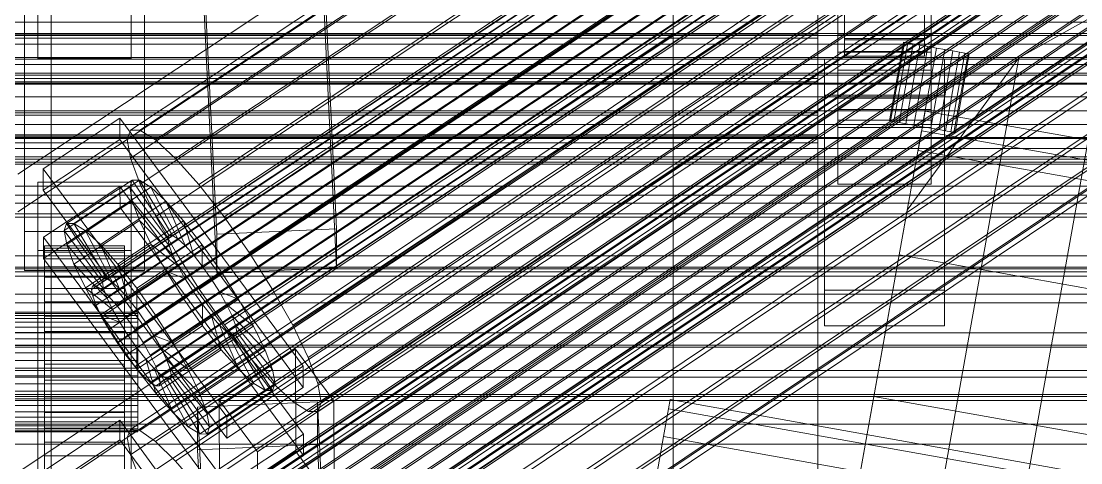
# Model space of a CAD drawing. Header units: millimetres. Extents: x -2500 to 58855, y -53268 to 6837.
# Drawn here: x 130.5 to 289.4, y -33222.9 to -33156.5 of the extents above; entities that cross this region are included whole.
import ezdxf

# ---------------------------------------------------------------- set-up
doc = ezdxf.new("R2010")
doc.units = ezdxf.units.MM
for name, color, linetype, lineweight in [('frontal_C01', 7, 'Continuous', 0), ('frontal_C02', 7, 'Continuous', 0), ('frontal_C03', 7, 'Continuous', 0), ('frontal_dos-mix', 7, 'Continuous', 0), ('frontal_mezcladora', 7, 'Continuous', 0), ('frontal_secador', 7, 'Continuous', 0)]:
    doc.layers.add(name, color=color, linetype=linetype, lineweight=lineweight)

msp = doc.modelspace()

# ---------------------------------------------------------------- linework, layer by layer
at = {"layer": 'frontal_C01'}
for p, q in [((250, -35735.764), (250, -32680.37)), ((250, -32685.104), (250, -35740.498)), ((146.872, -33172.901), (331.181, -33050.569)), ((148.32, -33172.908), (332.629, -33050.577)), ((146.383, -33174.334), (330.692, -33052.003)), ((150.629, -33174.355), (334.938, -33052.024)), ((141.045, -33196.844), (354.844, -33054.94)), ((141.218, -33196.336), (355.017, -33054.432)), ((141.731, -33196.339), (355.53, -33054.434)), ((142.549, -33196.851), (356.348, -33054.947)), ((146.887, -33177.11), (331.197, -33054.779)), ((153.641, -33177.144), (337.95, -33054.813)), ((141.224, -33197.828), (355.022, -33055.923)), ((141.742, -33199.22), (355.541, -33057.316)), ((143.617, -33197.84), (357.415, -33055.935)), ((144.861, -33199.236), (358.659, -33057.331)), ((148.35, -33181.04), (332.659, -33058.709)), ((157.152, -33181.084), (341.461, -33058.753)), ((142.565, -33200.927), (356.363, -33059.022)), ((359.995, -33059.04), (146.196, -33200.945)), ((143.635, -33202.831), (357.434, -33060.926)), ((147.533, -33202.85), (361.332, -33060.946)), ((144.881, -33204.802), (358.68, -33062.898)), ((148.779, -33204.822), (362.578, -33062.917)), ((150.672, -33185.856), (334.981, -33063.525)), ((345.231, -33063.576), (160.922, -33185.907)), ((146.218, -33206.708), (360.017, -33064.803)), ((149.85, -33206.726), (363.648, -33064.821)), ((147.554, -33208.417), (361.352, -33066.512)), ((150.672, -33208.432), (364.471, -33066.528)), ((148.798, -33209.813), (362.596, -33067.908)), ((151.191, -33209.825), (364.989, -33067.92)), ((149.865, -33210.801), (363.664, -33068.897)), ((150.683, -33211.314), (364.482, -33069.409)), ((151.196, -33211.316), (364.995, -33069.412)), ((151.369, -33210.809), (365.168, -33068.904)), ((153.694, -33191.23), (338.003, -33068.898)), ((164.693, -33191.285), (349.002, -33068.953)), ((157.211, -33196.795), (341.52, -33074.463)), ((168.21, -33196.85), (352.519, -33074.518)), ((160.982, -33202.172), (345.291, -33079.841)), ((171.232, -33202.223), (355.541, -33079.892)), ((164.752, -33206.995), (349.061, -33084.664)), ((173.554, -33207.039), (357.863, -33084.708)), ((168.263, -33210.935), (352.572, -33088.604)), ((175.016, -33210.969), (359.326, -33088.638)), ((171.275, -33213.724), (355.584, -33091.393)), ((175.521, -33213.745), (359.83, -33091.414)), ((173.584, -33215.172), (357.893, -33092.84)), ((175.032, -33215.179), (359.341, -33092.847)), ((228.298, -33114.26), (130, -33179.504)), ((228.298, -33426.447), (228.298, -33114.26)), ((130, -33185.191), (228.298, -33119.948)), ((228.298, -33119.948), (228.298, -33432.135)), ((133.809, -33178.715), (145.277, -33171.103)), ((145.277, -33171.103), (145.289, -33174.305)), ((145.277, -33171.103), (172.809, -33208.342)), ((146.383, -33174.334), (146.872, -33172.901)), ((146.872, -33172.901), (148.32, -33172.908)), ((148.32, -33172.908), (150.629, -33174.355)), ((145.289, -33174.305), (133.821, -33181.917)), ((172.821, -33211.544), (145.289, -33174.305)), ((146.887, -33177.11), (146.383, -33174.334)), ((150.629, -33174.355), (153.641, -33177.144)), ((148.35, -33181.04), (146.887, -33177.11)), ((153.641, -33177.144), (157.152, -33181.084)), ((133.821, -33181.917), (133.809, -33178.715)), ((161.341, -33215.954), (133.809, -33178.715)), ((133, -33183.943), (133, -33180.741)), ((133, -33180.741), (147, -33180.741)), ((133, -33226.214), (133, -33180.741)), ((137.313, -33186.926), (147.143, -33180.402)), ((138.396, -33186.932), (148.226, -33180.407)), ((147.143, -33180.402), (146.777, -33181.474)), ((147, -33180.741), (147, -33183.943)), ((147, -33180.741), (147, -33226.214)), ((148.226, -33180.407), (147.143, -33180.402)), ((147.143, -33180.402), (152.686, -33188.724)), ((149.953, -33181.49), (148.226, -33180.407)), ((148.226, -33180.407), (153.199, -33188.727)), ((150.672, -33185.856), (148.35, -33181.04)), ((157.152, -33181.084), (160.922, -33185.907)), ((133.821, -33181.917), (161.353, -33219.156)), ((133.847, -33188.961), (145.315, -33181.349)), ((136.948, -33187.998), (146.777, -33181.474)), ((140.123, -33188.014), (149.953, -33181.49)), ((145.315, -33181.349), (145.327, -33184.551)), ((145.315, -33181.349), (172.847, -33218.588)), ((146.777, -33181.474), (152.513, -33189.232)), ((146.777, -33181.474), (147.155, -33183.551)), ((152.207, -33183.576), (149.953, -33181.49)), ((149.953, -33181.49), (154.017, -33189.24)), ((147, -33183.943), (133, -33183.943)), ((133, -33183.943), (133, -33229.416)), ((137.325, -33190.075), (147.155, -33183.551)), ((142.377, -33190.1), (152.207, -33183.576)), ((147, -33229.416), (147, -33183.943)), ((147.155, -33183.551), (152.692, -33190.216)), ((147.155, -33183.551), (148.249, -33186.491)), ((154.833, -33186.523), (152.207, -33183.576)), ((152.207, -33183.576), (155.085, -33190.228)), ((145.327, -33184.551), (133.859, -33192.163)), ((172.859, -33221.79), (145.327, -33184.551)), ((153.694, -33191.23), (150.672, -33185.856)), ((160.922, -33185.907), (164.693, -33191.285)), ((136.948, -33187.998), (137.313, -33186.926)), ((142.856, -33195.249), (137.313, -33186.926)), ((137.313, -33186.926), (138.396, -33186.932)), ((143.369, -33195.251), (138.396, -33186.932)), ((138.396, -33186.932), (140.123, -33188.014)), ((138.419, -33193.015), (148.249, -33186.491)), ((145.003, -33193.048), (154.833, -33186.523)), ((148.249, -33186.491), (153.21, -33191.608)), ((148.249, -33186.491), (149.985, -33190.093)), ((157.653, -33190.131), (154.833, -33186.523)), ((154.833, -33186.523), (156.329, -33191.624)), ((133.859, -33192.163), (133.847, -33188.961)), ((161.379, -33226.2), (133.847, -33188.961)), ((142.683, -33195.757), (136.948, -33187.998)), ((137.325, -33190.075), (136.948, -33187.998)), ((144.188, -33195.764), (140.123, -33188.014)), ((140.123, -33188.014), (142.377, -33190.1)), ((152.513, -33189.232), (142.683, -33195.757)), ((152.686, -33188.724), (142.856, -33195.249)), ((153.199, -33188.727), (143.369, -33195.251)), ((154.017, -33189.24), (144.188, -33195.764)), ((152.513, -33189.232), (152.686, -33188.724)), ((152.692, -33190.216), (152.513, -33189.232)), ((152.686, -33188.724), (153.199, -33188.727)), ((153.199, -33188.727), (154.017, -33189.24)), ((154.017, -33189.24), (155.085, -33190.228)), ((134, -33200.273), (134, -33190.293)), ((134, -33190.293), (134, -33190.624)), ((134, -33190.293), (146, -33190.293)), ((134, -33191.254), (134, -33190.293)), ((134, -33200.429), (134, -33190.624)), ((134, -33190.624), (134, -33192.225)), ((134, -33190.624), (146, -33190.624)), ((142.862, -33196.74), (137.325, -33190.075)), ((138.419, -33193.015), (137.325, -33190.075)), ((140.156, -33196.617), (149.985, -33190.093)), ((145.255, -33196.752), (142.377, -33190.1)), ((142.377, -33190.1), (145.003, -33193.048)), ((152.692, -33190.216), (142.862, -33196.74)), ((155.085, -33190.228), (145.255, -33196.752)), ((146, -33190.624), (146, -33190.293)), ((146, -33190.293), (146, -33200.273)), ((146, -33190.293), (146, -33191.254)), ((146, -33192.225), (146, -33190.624)), ((146, -33190.624), (146, -33200.429)), ((157.653, -33190.131), (147.823, -33196.656)), ((149.985, -33190.093), (154.033, -33193.315)), ((149.985, -33190.093), (152.246, -33194.113)), ((153.21, -33191.608), (152.692, -33190.216)), ((155.085, -33190.228), (156.329, -33191.624)), ((157.665, -33193.333), (157.653, -33190.131)), ((160.474, -33194.154), (157.653, -33190.131)), ((133, -33194.188), (133, -33190.987)), ((133, -33190.987), (147, -33190.987)), ((133, -33236.46), (133, -33190.987)), ((133.859, -33192.163), (161.391, -33229.402)), ((134, -33200.728), (134, -33191.254)), ((134, -33191.254), (146, -33191.254)), ((134, -33193.442), (134, -33191.254)), ((134, -33201.188), (134, -33192.225)), ((134, -33192.225), (134, -33194.986)), ((134, -33192.225), (146, -33192.225)), ((153.21, -33191.608), (143.38, -33198.133)), ((146, -33191.254), (146, -33200.728)), ((146, -33191.254), (146, -33193.442)), ((146, -33194.986), (146, -33192.225)), ((146, -33192.225), (146, -33201.188)), ((156.329, -33191.624), (146.499, -33198.148)), ((147, -33190.987), (147, -33194.188)), ((147, -33190.987), (147, -33236.46)), ((154.033, -33193.315), (153.21, -33191.608)), ((157.211, -33196.795), (153.694, -33191.23)), ((156.329, -33191.624), (157.665, -33193.333)), ((164.693, -33191.285), (168.21, -33196.85)), ((134, -33201.764), (134, -33193.442)), ((134, -33193.442), (146, -33193.442)), ((134, -33196.707), (134, -33193.442)), ((143.38, -33198.133), (138.419, -33193.015)), ((140.156, -33196.617), (138.419, -33193.015)), ((154.033, -33193.315), (144.203, -33199.839)), ((146.499, -33198.148), (145.003, -33193.048)), ((145.003, -33193.048), (147.823, -33196.656)), ((146, -33193.442), (146, -33201.764)), ((146, -33193.442), (146, -33196.707)), ((147.835, -33199.857), (157.665, -33193.333)), ((155.103, -33195.219), (154.033, -33193.315)), ((157.665, -33193.333), (159.001, -33195.238)), ((147, -33194.188), (133, -33194.188)), ((133, -33194.188), (133, -33239.662)), ((134, -33202.495), (134, -33194.986)), ((134, -33194.986), (134, -33198.719)), ((134, -33194.986), (146, -33194.986)), ((142.416, -33200.637), (152.246, -33194.113)), ((142.856, -33195.249), (142.683, -33195.757)), ((143.369, -33195.251), (142.856, -33195.249)), ((144.188, -33195.764), (143.369, -33195.251)), ((155.103, -33195.219), (145.274, -33201.743)), ((146, -33198.719), (146, -33194.986)), ((146, -33194.986), (146, -33202.495)), ((147, -33239.662), (147, -33194.188)), ((159.001, -33195.238), (149.171, -33201.763)), ((150.644, -33200.678), (160.474, -33194.154)), ((152.246, -33194.113), (155.103, -33195.219)), ((152.246, -33194.113), (154.877, -33198.275)), ((156.35, -33197.191), (155.103, -33195.219)), ((160.474, -33194.154), (159.001, -33195.238)), ((159.001, -33195.238), (160.247, -33197.21)), ((163.105, -33198.316), (160.474, -33194.154)), ((134, -33203.311), (134, -33196.707)), ((134, -33196.707), (146, -33196.707)), ((134, -33200.828), (134, -33196.707)), ((144.203, -33199.839), (140.156, -33196.617)), ((142.416, -33200.637), (140.156, -33196.617)), ((141.045, -33196.844), (141.218, -33196.336)), ((141.224, -33197.828), (141.045, -33196.844)), ((141.218, -33196.336), (141.731, -33196.339)), ((141.731, -33196.339), (142.549, -33196.851)), ((142.549, -33196.851), (143.617, -33197.84)), ((142.683, -33195.757), (142.862, -33196.74)), ((142.862, -33196.74), (143.38, -33198.133)), ((145.255, -33196.752), (144.188, -33195.764)), ((146.499, -33198.148), (145.255, -33196.752)), ((146, -33196.707), (146, -33203.311)), ((146, -33196.707), (146, -33200.828)), ((147.823, -33196.656), (147.835, -33199.857)), ((147.823, -33196.656), (150.644, -33200.678)), ((160.982, -33202.172), (157.211, -33196.795)), ((168.21, -33196.85), (171.232, -33202.223)), ((134, -33204.264), (134, -33198.719)), ((134, -33198.719), (134, -33203.171)), ((134, -33198.719), (146, -33198.719)), ((141.742, -33199.22), (141.224, -33197.828)), ((143.38, -33198.133), (144.203, -33199.839)), ((143.617, -33197.84), (144.861, -33199.236)), ((145.047, -33204.8), (154.877, -33198.275)), ((146, -33203.171), (146, -33198.719)), ((146, -33198.719), (146, -33204.264)), ((147.835, -33199.857), (146.499, -33198.148)), ((156.35, -33197.191), (146.52, -33203.715)), ((160.247, -33197.21), (150.417, -33203.734)), ((153.275, -33204.841), (163.105, -33198.316)), ((154.877, -33198.275), (156.35, -33197.191)), ((154.877, -33198.275), (157.698, -33202.298)), ((157.686, -33199.096), (156.35, -33197.191)), ((163.105, -33198.316), (160.247, -33197.21)), ((160.247, -33197.21), (161.318, -33199.114)), ((165.365, -33202.336), (163.105, -33198.316)), ((-148, -33200.273), (148, -33200.273)), ((134, -33200.429), (134, -33200.273)), ((146, -33200.273), (134, -33200.273)), ((134, -33200.273), (134, -33200.728)), ((142.565, -33200.927), (141.742, -33199.22)), ((144.203, -33199.839), (145.274, -33201.743)), ((144.861, -33199.236), (146.196, -33200.945)), ((146, -33200.273), (146, -33200.429)), ((146, -33200.728), (146, -33200.273)), ((149.171, -33201.763), (147.835, -33199.857)), ((157.686, -33199.096), (147.856, -33205.62)), ((148, -33200.429), (148, -33200.273)), ((148, -33200.273), (148, -33200.728)), ((161.318, -33199.114), (151.488, -33205.639)), ((157.698, -33202.298), (157.686, -33199.096)), ((159.022, -33200.805), (157.686, -33199.096)), ((165.365, -33202.336), (161.318, -33199.114)), ((161.318, -33199.114), (162.14, -33200.821)), ((-148, -33200.429), (148, -33200.429)), ((-148, -33200.728), (148, -33200.728)), ((-148, -33201.188), (148, -33201.188)), ((-148, -33201.764), (148, -33201.764)), ((134, -33201.188), (134, -33200.429)), ((146, -33200.429), (134, -33200.429)), ((146, -33200.728), (134, -33200.728)), ((134, -33200.728), (134, -33201.764)), ((134, -33205.263), (134, -33200.828)), ((134, -33200.828), (146, -33200.828)), ((134, -33205.522), (134, -33200.828)), ((134, -33202.495), (134, -33201.188)), ((146, -33201.188), (134, -33201.188)), ((146, -33201.764), (134, -33201.764)), ((134, -33201.764), (134, -33203.311)), ((145.274, -33201.743), (142.416, -33200.637)), ((145.047, -33204.8), (142.416, -33200.637)), ((143.635, -33202.831), (142.565, -33200.927)), ((145.274, -33201.743), (146.52, -33203.715)), ((146, -33200.429), (146, -33201.188)), ((146, -33201.764), (146, -33200.728)), ((146, -33200.828), (146, -33205.263)), ((146, -33200.828), (146, -33205.522)), ((146, -33201.188), (146, -33202.495)), ((146, -33203.311), (146, -33201.764)), ((146.196, -33200.945), (147.533, -33202.85)), ((148, -33201.188), (148, -33200.429)), ((148, -33200.728), (148, -33201.764)), ((148, -33202.495), (148, -33201.188)), ((148, -33201.764), (148, -33203.311)), ((149.171, -33201.763), (150.644, -33200.678)), ((150.417, -33203.734), (149.171, -33201.763)), ((159.022, -33200.805), (149.192, -33207.329)), ((150.644, -33200.678), (153.275, -33204.841)), ((162.14, -33200.821), (152.311, -33207.345)), ((160.518, -33205.906), (159.022, -33200.805)), ((160.266, -33202.201), (159.022, -33200.805)), ((167.102, -33205.938), (162.14, -33200.821)), ((162.14, -33200.821), (162.659, -33202.213)), ((-148, -33202.495), (148, -33202.495)), ((-148, -33203.311), (148, -33203.311)), ((134, -33204.264), (134, -33202.495)), ((146, -33202.495), (134, -33202.495)), ((134, -33203.171), (134, -33206.372)), ((146, -33203.171), (134, -33203.171)), ((134, -33203.171), (134, -33208.037)), ((146, -33203.311), (134, -33203.311)), ((134, -33203.311), (134, -33205.263)), ((144.881, -33204.802), (143.635, -33202.831)), ((146, -33202.495), (146, -33204.264)), ((146, -33206.372), (146, -33203.171)), ((146, -33208.037), (146, -33203.171)), ((146, -33205.263), (146, -33203.311)), ((147.533, -33202.85), (148.779, -33204.822)), ((147.868, -33208.822), (157.698, -33202.298)), ((148, -33204.264), (148, -33202.495)), ((148, -33203.311), (148, -33205.263)), ((160.266, -33202.201), (150.436, -33208.726)), ((161.333, -33203.189), (151.503, -33209.714)), ((162.659, -33202.213), (152.829, -33208.737)), ((162.837, -33203.197), (153.008, -33209.721)), ((155.535, -33208.86), (165.365, -33202.336)), ((157.698, -33202.298), (160.518, -33205.906)), ((163.144, -33208.853), (160.266, -33202.201)), ((161.333, -33203.189), (160.266, -33202.201)), ((164.752, -33206.995), (160.982, -33202.172)), ((165.397, -33210.939), (161.333, -33203.189)), ((162.151, -33203.702), (161.333, -33203.189)), ((168.196, -33208.878), (162.659, -33202.213)), ((162.659, -33202.213), (162.837, -33203.197)), ((162.837, -33203.197), (162.664, -33203.705)), ((168.573, -33210.955), (162.837, -33203.197)), ((167.102, -33205.938), (165.365, -33202.336)), ((171.232, -33202.223), (173.554, -33207.039)), ((-148, -33204.264), (148, -33204.264)), ((134, -33206.372), (134, -33204.264)), ((146, -33204.264), (134, -33204.264)), ((146.218, -33206.708), (144.881, -33204.802)), ((146.52, -33203.715), (145.047, -33204.8)), ((147.868, -33208.822), (145.047, -33204.8)), ((146, -33204.264), (146, -33206.372)), ((146.52, -33203.715), (147.856, -33205.62)), ((148, -33206.372), (148, -33204.264)), ((148.779, -33204.822), (149.85, -33206.726)), ((151.488, -33205.639), (150.417, -33203.734)), ((150.417, -33203.734), (153.275, -33204.841)), ((162.151, -33203.702), (152.321, -33210.226)), ((162.664, -33203.705), (152.835, -33210.229)), ((153.275, -33204.841), (155.535, -33208.86)), ((167.125, -33212.022), (162.151, -33203.702)), ((162.664, -33203.705), (162.151, -33203.702)), ((168.208, -33212.027), (162.664, -33203.705)), ((-148, -33205.263), (148, -33205.263)), ((148, -33206.372), (-148, -33206.372)), ((146, -33205.263), (134, -33205.263)), ((134, -33205.263), (134, -33207.486)), ((134, -33207.486), (134, -33205.522)), ((134, -33205.522), (146, -33205.522)), ((134, -33210.471), (134, -33205.522)), ((134, -33206.372), (146, -33206.372)), ((134, -33208.677), (134, -33206.372)), ((146, -33207.486), (146, -33205.263)), ((146, -33205.522), (146, -33207.486)), ((146, -33205.522), (146, -33210.471)), ((146, -33206.372), (146, -33208.677)), ((147.554, -33208.417), (146.218, -33206.708)), ((147.856, -33205.62), (147.868, -33208.822)), ((147.856, -33205.62), (149.192, -33207.329)), ((148, -33205.263), (148, -33207.486)), ((148, -33208.677), (148, -33206.372)), ((150.688, -33212.43), (160.518, -33205.906)), ((152.311, -33207.345), (151.488, -33205.639)), ((151.488, -33205.639), (155.535, -33208.86)), ((157.272, -33212.463), (167.102, -33205.938)), ((160.19, -33213.442), (171.658, -33205.83)), ((160.518, -33205.906), (163.144, -33208.853)), ((168.196, -33208.878), (167.102, -33205.938)), ((171.658, -33205.83), (171.715, -33221.199)), ((171.658, -33205.83), (177.394, -33213.588)), ((-148, -33207.486), (148, -33207.486)), ((146, -33207.486), (134, -33207.486)), ((134, -33207.486), (134, -33209.831)), ((134, -33208.677), (134, -33208.037)), ((134, -33208.037), (134, -33212.986)), ((134, -33208.037), (146, -33208.037)), ((146, -33209.831), (146, -33207.486)), ((146, -33212.986), (146, -33208.037)), ((146, -33208.037), (146, -33208.677)), ((148, -33207.486), (148, -33209.831)), ((149.192, -33207.329), (150.688, -33212.43)), ((149.192, -33207.329), (150.436, -33208.726)), ((149.85, -33206.726), (150.672, -33208.432)), ((152.829, -33208.737), (152.311, -33207.345)), ((152.311, -33207.345), (157.272, -33212.463)), ((168.263, -33210.935), (164.752, -33206.995)), ((173.554, -33207.039), (175.016, -33210.969)), ((-148, -33208.677), (148, -33208.677)), ((-148, -33209.831), (148, -33209.831)), ((134, -33211.022), (134, -33208.677)), ((146, -33208.677), (134, -33208.677)), ((134, -33209.831), (134, -33210.471)), ((146, -33209.831), (134, -33209.831)), ((134, -33209.831), (134, -33212.136)), ((146, -33208.677), (146, -33211.022)), ((146, -33210.471), (146, -33209.831)), ((146, -33212.136), (146, -33209.831)), ((148.798, -33209.813), (147.554, -33208.417)), ((150.688, -33212.43), (147.868, -33208.822)), ((148, -33211.022), (148, -33208.677)), ((148, -33209.831), (148, -33212.136)), ((149.865, -33210.801), (148.798, -33209.813)), ((150.436, -33208.726), (153.314, -33215.377)), ((150.436, -33208.726), (151.503, -33209.714)), ((150.672, -33208.432), (151.191, -33209.825)), ((151.191, -33209.825), (151.369, -33210.809)), ((151.503, -33209.714), (155.567, -33217.463)), ((151.503, -33209.714), (152.321, -33210.226)), ((153.008, -33209.721), (152.829, -33208.737)), ((152.829, -33208.737), (158.366, -33215.403)), ((152.835, -33210.229), (153.008, -33209.721)), ((153.008, -33209.721), (158.743, -33217.479)), ((153.314, -33215.377), (163.144, -33208.853)), ((155.535, -33208.86), (157.272, -33212.463)), ((158.366, -33215.403), (168.196, -33208.878)), ((172.809, -33208.342), (161.341, -33215.954)), ((163.144, -33208.853), (165.397, -33210.939)), ((168.573, -33210.955), (168.196, -33208.878)), ((172.821, -33211.544), (172.809, -33208.342)), ((-148, -33211.022), (148, -33211.022)), ((134, -33210.471), (146, -33210.471)), ((134, -33215.337), (134, -33210.471)), ((134, -33213.245), (134, -33211.022)), ((134, -33211.022), (134, -33212.986)), ((146, -33211.022), (134, -33211.022)), ((146, -33210.471), (146, -33215.337)), ((146, -33212.986), (146, -33211.022)), ((146, -33211.022), (146, -33213.245)), ((148, -33213.245), (148, -33211.022)), ((150.683, -33211.314), (149.865, -33210.801)), ((151.196, -33211.316), (150.683, -33211.314)), ((151.369, -33210.809), (151.196, -33211.316)), ((152.321, -33210.226), (157.295, -33218.546)), ((152.321, -33210.226), (152.835, -33210.229)), ((152.835, -33210.229), (158.378, -33218.551)), ((155.567, -33217.463), (165.397, -33210.939)), ((158.743, -33217.479), (168.573, -33210.955)), ((165.397, -33210.939), (167.125, -33212.022)), ((168.208, -33212.027), (168.573, -33210.955)), ((171.275, -33213.724), (168.263, -33210.935)), ((175.016, -33210.969), (175.521, -33213.745)), ((-148, -33212.136), (148, -33212.136)), ((134, -33212.136), (134, -33215.337)), ((146, -33212.136), (134, -33212.136)), ((134, -33212.136), (134, -33214.244)), ((134, -33212.986), (134, -33217.68)), ((134, -33212.986), (146, -33212.986)), ((146, -33215.337), (146, -33212.136)), ((146, -33214.244), (146, -33212.136)), ((146, -33217.68), (146, -33212.986)), ((148, -33212.136), (148, -33214.244)), ((153.314, -33215.377), (150.688, -33212.43)), ((157.272, -33212.463), (158.366, -33215.403)), ((157.295, -33218.546), (167.125, -33212.022)), ((158.378, -33218.551), (168.208, -33212.027)), ((161.353, -33219.156), (172.821, -33211.544)), ((167.125, -33212.022), (168.208, -33212.027)), ((-148, -33213.245), (148, -33213.245)), ((-148, -33214.244), (148, -33214.244)), ((134, -33215.197), (134, -33213.245)), ((134, -33213.245), (134, -33217.68)), ((146, -33213.245), (134, -33213.245)), ((134, -33214.244), (134, -33219.789)), ((146, -33214.244), (134, -33214.244)), ((134, -33214.244), (134, -33216.013)), ((146, -33217.68), (146, -33213.245)), ((146, -33213.245), (146, -33215.197)), ((146, -33219.789), (146, -33214.244)), ((146, -33216.013), (146, -33214.244)), ((148, -33215.197), (148, -33213.245)), ((148, -33214.244), (148, -33216.013)), ((156.962, -33214.511), (174.943, -33213.725)), ((156.962, -33220.916), (156.962, -33214.511)), ((159.83, -33273.331), (156.962, -33214.511)), ((160.247, -33228.81), (160.19, -33213.442)), ((165.926, -33221.2), (160.19, -33213.442)), ((177.394, -33213.588), (165.926, -33221.2)), ((173.584, -33215.172), (171.275, -33213.724)), ((174.943, -33213.725), (174.943, -33220.129)), ((174.943, -33213.725), (177.811, -33272.544)), ((175.521, -33213.745), (175.032, -33215.179)), ((177.451, -33228.957), (177.394, -33213.588)), ((-148, -33215.197), (148, -33215.197)), ((-148, -33216.013), (148, -33216.013)), ((134, -33216.744), (134, -33215.197)), ((134, -33215.197), (134, -33221.801)), ((146, -33215.197), (134, -33215.197)), ((134, -33215.337), (146, -33215.337)), ((134, -33219.789), (134, -33215.337)), ((134, -33216.013), (134, -33223.522)), ((146, -33216.013), (134, -33216.013)), ((134, -33216.013), (134, -33217.321)), ((146, -33221.801), (146, -33215.197)), ((146, -33215.197), (146, -33216.744)), ((146, -33215.337), (146, -33219.789)), ((146, -33223.522), (146, -33216.013)), ((146, -33217.321), (146, -33216.013)), ((148, -33216.744), (148, -33215.197)), ((148, -33216.013), (148, -33217.321)), ((155.567, -33217.463), (153.314, -33215.377)), ((158.366, -33215.403), (158.743, -33217.479)), ((161.341, -33215.954), (161.353, -33219.156)), ((175.032, -33215.179), (173.584, -33215.172)), ((-148, -33216.744), (148, -33216.744)), ((-148, -33217.321), (148, -33217.321)), ((-148, -33217.78), (148, -33217.78)), ((134, -33217.78), (134, -33216.744)), ((134, -33216.744), (134, -33225.066)), ((146, -33216.744), (134, -33216.744)), ((134, -33217.321), (134, -33226.283)), ((146, -33217.321), (134, -33217.321)), ((134, -33217.321), (134, -33218.079)), ((134, -33217.68), (134, -33221.801)), ((134, -33217.68), (146, -33217.68)), ((134, -33218.236), (134, -33217.78)), ((134, -33217.78), (134, -33227.254)), ((146, -33217.78), (134, -33217.78)), ((146, -33225.066), (146, -33216.744)), ((146, -33216.744), (146, -33217.78)), ((146, -33226.283), (146, -33217.321)), ((146, -33218.079), (146, -33217.321)), ((146, -33221.801), (146, -33217.68)), ((146, -33227.254), (146, -33217.78)), ((146, -33217.78), (146, -33218.236)), ((148, -33217.78), (148, -33216.744)), ((148, -33217.321), (148, -33218.079)), ((148, -33218.236), (148, -33217.78)), ((157.295, -33218.546), (155.567, -33217.463)), ((158.743, -33217.479), (158.378, -33218.551)), ((-148, -33218.079), (148, -33218.079)), ((-148, -33218.236), (148, -33218.236)), ((134, -33218.079), (134, -33227.884)), ((146, -33218.079), (134, -33218.079)), ((134, -33218.079), (134, -33218.236)), ((134, -33218.236), (134, -33228.215)), ((146, -33218.236), (134, -33218.236)), ((146, -33227.884), (146, -33218.079)), ((146, -33218.236), (146, -33218.079)), ((146, -33228.215), (146, -33218.236)), ((148, -33218.079), (148, -33218.236)), ((158.378, -33218.551), (157.295, -33218.546)), ((172.847, -33218.588), (161.379, -33226.2)), ((172.859, -33221.79), (172.847, -33218.588)), ((980, -33220.062), (-980, -33220.062)), ((134, -33219.789), (146, -33219.789)), ((134, -33223.522), (134, -33219.789)), ((146, -33219.789), (146, -33223.522)), ((174.943, -33220.129), (156.962, -33220.916)), ((159.83, -33279.735), (156.962, -33220.916)), ((177.811, -33278.949), (174.943, -33220.129)), ((134, -33221.801), (134, -33225.066)), ((134, -33221.801), (146, -33221.801)), ((146, -33225.066), (146, -33221.801)), ((171.715, -33221.199), (160.247, -33228.81)), ((161.391, -33229.402), (172.859, -33221.79)), ((165.926, -33221.2), (165.983, -33236.569)), ((177.451, -33228.957), (171.715, -33221.199))]:
    msp.add_line(p, q, dxfattribs=at)
at = {"layer": 'frontal_C02'}
for p, q in [((250, -35767.535), (250, -32976.99)), ((250, -32981.769), (250, -35772.314)), ((228.298, -33158.452), (228.298, -33027.666)), ((228.298, -33033.407), (228.298, -33164.193)), ((146.872, -33217.846), (331.181, -33094.362)), ((148.32, -33218.043), (332.629, -33094.559)), ((146.383, -33219.09), (330.692, -33095.606)), ((150.629, -33219.667), (334.938, -33096.183)), ((141.045, -33241.813), (354.844, -33098.571)), ((141.218, -33241.372), (355.017, -33098.131)), ((141.731, -33241.442), (355.53, -33098.201)), ((146.887, -33221.689), (331.197, -33098.205)), ((141.224, -33242.734), (355.022, -33099.492)), ((142.549, -33242.017), (356.348, -33098.776)), ((143.617, -33243.059), (357.415, -33099.818)), ((153.641, -33222.607), (337.95, -33099.123)), ((141.742, -33244.072), (355.541, -33100.831)), ((144.861, -33244.496), (358.659, -33101.255)), ((142.565, -33245.737), (356.363, -33102.496)), ((359.995, -33102.99), (146.196, -33246.231)), ((148.35, -33225.467), (332.659, -33101.983)), ((157.152, -33226.664), (341.461, -33103.18)), ((143.635, -33247.615), (357.434, -33104.374)), ((147.533, -33248.145), (361.332, -33104.904)), ((144.881, -33249.578), (358.68, -33106.337)), ((148.779, -33250.108), (362.578, -33106.866)), ((150.672, -33230.166), (334.981, -33106.682)), ((345.231, -33108.075), (160.922, -33231.559)), ((146.218, -33251.492), (360.017, -33108.25)), ((149.85, -33251.986), (363.648, -33108.744)), ((147.554, -33253.227), (361.352, -33109.985)), ((150.672, -33253.651), (364.471, -33110.409)), ((148.798, -33254.664), (362.596, -33111.422)), ((149.865, -33255.706), (363.664, -33112.464)), ((151.191, -33254.989), (364.989, -33111.748)), ((151.369, -33255.91), (365.168, -33112.669)), ((153.694, -33235.465), (338.003, -33111.981)), ((150.683, -33256.281), (364.482, -33113.04)), ((151.196, -33256.351), (364.995, -33113.109)), ((164.693, -33236.961), (349.002, -33113.477)), ((157.211, -33241.005), (341.52, -33117.521)), ((168.21, -33242.5), (352.519, -33119.016)), ((160.982, -33246.406), (345.291, -33122.922)), ((171.232, -33247.8), (355.541, -33124.316)), ((164.752, -33251.302), (349.061, -33127.818)), ((174.943, -33128.379), (177.811, -33187.756)), ((159.83, -33188.55), (156.962, -33129.173)), ((173.554, -33252.499), (357.863, -33129.015)), ((168.263, -33255.358), (352.572, -33131.874)), ((175.016, -33256.277), (359.326, -33132.793)), ((159.83, -33194.396), (156.962, -33135.019)), ((171.275, -33258.298), (355.584, -33134.814)), ((177.811, -33193.602), (174.943, -33134.225)), ((173.584, -33259.922), (357.893, -33136.438)), ((175.032, -33260.119), (359.341, -33136.635)), ((175.521, -33258.876), (359.83, -33135.392)), ((131, -33188.151), (131, -33142.63)), ((149, -33142.63), (149, -33188.151)), ((131, -33193.997), (131, -33148.475)), ((133, -33148.101), (133, -33162.13)), ((147, -33162.13), (147, -33148.101)), ((149, -33193.997), (149, -33148.475)), ((133, -33152.567), (133, -33162.13)), ((147, -33162.13), (147, -33152.567)), ((-450, -33158.405), (450, -33158.405)), ((228.298, -33158.452), (130, -33224.31)), ((228.298, -33332.832), (228.298, -33158.452)), ((228.298, -33158.452), (228.298, -33164.193)), ((133, -33162.13), (147, -33162.13)), ((130, -33230.051), (228.298, -33164.193)), ((228.298, -33164.193), (228.298, -33338.573)), ((-425, -33182.694), (425, -33182.694)), ((149, -33188.151), (131, -33188.151)), ((131, -33188.151), (131, -33193.997)), ((149, -33193.997), (149, -33188.151)), ((177.811, -33187.756), (159.83, -33188.55)), ((159.83, -33188.55), (159.83, -33194.396)), ((177.811, -33193.602), (177.811, -33187.756)), ((131, -33193.997), (149, -33193.997)), ((159.83, -33194.396), (177.811, -33193.602)), ((425, -33194.17), (-425, -33194.17)), ((425, -33197.541), (-425, -33197.541)), ((-425, -33209.017), (425, -33209.017)), ((-450, -33212.613), (450, -33212.613)), ((133.809, -33224.162), (145.277, -33216.478)), ((145.277, -33216.478), (145.289, -33219.401)), ((145.277, -33216.478), (172.809, -33254.071)), ((146.383, -33219.09), (146.872, -33217.846)), ((146.872, -33217.846), (148.32, -33218.043)), ((145.289, -33219.401), (133.821, -33227.084)), ((172.821, -33256.994), (145.289, -33219.401)), ((146.887, -33221.689), (146.383, -33219.09)), ((148.32, -33218.043), (150.629, -33219.667)), ((150.629, -33219.667), (153.641, -33222.607)), ((148.35, -33225.467), (146.887, -33221.689)), ((153.641, -33222.607), (157.152, -33226.664))]:
    msp.add_line(p, q, dxfattribs=at)
at = {"layer": 'frontal_C03'}
for p, q in [((250, -35246.305), (250, -32596.305)), ((250, -32601.121), (250, -35251.121)), ((250, -33370.122), (250, -33106.199)), ((250, -33111.977), (250, -33375.9)), ((253, -33161.216), (253, -33114.989)), ((267, -33114.989), (267, -33161.216)), ((253, -33117.682), (253, -33163.909)), ((267, -33163.909), (267, -33117.682)), ((253, -33169.834), (253, -33123.607)), ((267, -33123.607), (267, -33169.834)), ((253, -33126.3), (253, -33172.527)), ((267, -33172.527), (267, -33126.3)), ((250, -33158.493), (250, -33150.74)), ((254, -33150.54), (254, -33159.145)), ((254, -33150.638), (254, -33159.352)), ((266, -33159.145), (266, -33150.54)), ((266, -33159.352), (266, -33150.638)), ((250, -33151.413), (250, -33159.095)), ((254, -33151.462), (254, -33161.093)), ((254, -33151.513), (254, -33161.2)), ((254, -33151.794), (254, -33161.794)), ((266, -33161.093), (266, -33151.462)), ((266, -33161.2), (266, -33151.513)), ((266, -33161.794), (266, -33151.794)), ((254, -33156.083), (254, -33159.145)), ((254, -33159.352), (254, -33156.375)), ((266, -33159.145), (266, -33156.083)), ((266, -33156.375), (266, -33159.352)), ((-250, -33158.493), (250, -33158.493)), ((250, -33165.175), (250, -33158.493)), ((253, -33171.409), (253, -33158.482)), ((253, -33158.482), (267, -33158.482)), ((253, -33168.112), (253, -33158.482)), ((267, -33158.482), (267, -33171.409)), ((267, -33158.482), (267, -33168.112)), ((-250, -33159.095), (250, -33159.095)), ((250, -33159.095), (250, -33165.667)), ((254, -33159.145), (254, -33161.093)), ((254, -33159.145), (266, -33159.145)), ((254, -33159.352), (266, -33159.352)), ((254, -33161.2), (254, -33159.352)), ((266, -33161.093), (266, -33159.145)), ((266, -33159.352), (266, -33161.2)), ((267, -33161.216), (253, -33161.216)), ((253, -33161.216), (253, -33163.909)), ((254, -33161.093), (254, -33161.794)), ((254, -33161.093), (266, -33161.093)), ((254, -33161.2), (266, -33161.2)), ((254, -33161.794), (254, -33161.2)), ((254, -33161.794), (266, -33161.794)), ((266, -33161.794), (266, -33161.093)), ((266, -33161.2), (266, -33161.794)), ((267, -33163.909), (267, -33161.216)), ((251, -33167.638), (251, -33162.252)), ((251, -33162.252), (269, -33162.252)), ((251, -33196.922), (251, -33162.252)), ((269, -33162.252), (269, -33167.638)), ((269, -33162.252), (269, -33196.922)), ((-250, -33165.175), (250, -33165.175)), ((250, -33170.332), (250, -33165.175)), ((253, -33163.909), (267, -33163.909)), ((-250, -33165.667), (250, -33165.667)), ((250, -33165.667), (250, -33170.68)), ((269, -33167.638), (251, -33167.638)), ((251, -33202.308), (251, -33167.638)), ((267, -33168.112), (253, -33168.112)), ((253, -33168.112), (253, -33181.039)), ((267, -33181.039), (267, -33168.112)), ((269, -33202.308), (269, -33167.638)), ((267, -33169.834), (253, -33169.834)), ((253, -33169.834), (253, -33172.527)), ((267, -33172.527), (267, -33169.834)), ((-250, -33170.332), (250, -33170.332)), ((-250, -33170.68), (250, -33170.68)), ((250, -33173.613), (250, -33170.332)), ((250, -33170.68), (250, -33173.793)), ((267, -33171.409), (253, -33171.409)), ((253, -33171.409), (253, -33181.039)), ((267, -33181.039), (267, -33171.409)), ((253, -33172.527), (267, -33172.527)), ((-250, -33173.613), (250, -33173.613)), ((-250, -33173.793), (250, -33173.793)), ((-250, -33174.793), (250, -33174.793)), ((250, -33174.793), (250, -33173.613)), ((250, -33173.793), (250, -33174.793)), ((253, -33181.039), (267, -33181.039)), ((-450, -33191.812), (450, -33191.812)), ((269, -33196.922), (251, -33196.922)), ((251, -33196.922), (251, -33202.308)), ((269, -33202.308), (269, -33196.922)), ((450, -33203.368), (-450, -33203.368)), ((251, -33202.308), (269, -33202.308)), ((450, -33205.492), (-450, -33205.492)), ((-450, -33217.049), (450, -33217.049))]:
    msp.add_line(p, q, dxfattribs=at)
at = {"layer": 'frontal_dos-mix'}
for p, q in [((294.139, -33154.215), (278.313, -33242.733)), ((294.139, -33154.215), (280.124, -33162.058)), ((260.742, -33171.509), (262.854, -33159.697)), ((260.91, -33171.539), (263.021, -33159.727)), ((261.401, -33171.627), (263.513, -33159.814)), ((262.183, -33171.767), (264.295, -33159.954)), ((263.021, -33159.727), (262.854, -33159.697)), ((263.513, -33159.814), (263.021, -33159.727)), ((263.203, -33171.949), (265.315, -33160.137)), ((264.295, -33159.954), (263.513, -33159.814)), ((265.315, -33160.137), (264.295, -33159.954)), ((264.39, -33172.161), (266.502, -33160.349)), ((266.502, -33160.349), (265.315, -33160.137)), ((267.776, -33160.577), (265.664, -33172.389)), ((267.776, -33160.577), (266.502, -33160.349)), ((267.776, -33160.577), (269.05, -33160.804)), ((280.124, -33162.058), (263.419, -33184.942)), ((280.124, -33162.058), (265.739, -33242.517)), ((266.938, -33172.617), (269.05, -33160.804)), ((268.125, -33172.829), (270.237, -33161.017)), ((269.05, -33160.804), (270.237, -33161.017)), ((269.144, -33173.011), (271.256, -33161.199)), ((269.926, -33173.151), (272.038, -33161.339)), ((270.237, -33161.017), (271.256, -33161.199)), ((270.418, -33173.239), (272.53, -33161.427)), ((270.586, -33173.269), (272.698, -33161.457)), ((271.256, -33161.199), (272.038, -33161.339)), ((272.038, -33161.339), (272.53, -33161.427)), ((272.53, -33161.427), (272.698, -33161.457)), ((266.084, -33170.038), (265.028, -33175.945)), ((341.059, -33183.443), (266.084, -33170.038)), ((260.91, -33171.539), (260.742, -33171.509)), ((261.401, -33171.627), (260.91, -33171.539)), ((262.183, -33171.767), (261.401, -33171.627)), ((263.203, -33171.949), (262.183, -33171.767)), ((262.222, -33191.638), (265.556, -33172.991)), ((264.39, -33172.161), (263.203, -33171.949)), ((265.664, -33172.389), (264.39, -33172.161)), ((265.556, -33172.991), (1915.556, -33467.991)), ((266.938, -33172.617), (265.664, -33172.389)), ((266.938, -33172.617), (268.125, -33172.829)), ((268.125, -33172.829), (269.144, -33173.011)), ((269.144, -33173.011), (269.926, -33173.151)), ((269.926, -33173.151), (270.418, -33173.239)), ((270.418, -33173.239), (270.586, -33173.269)), ((340.003, -33189.349), (265.028, -33175.945)), ((263.419, -33184.942), (252.636, -33245.256)), ((258.419, -33212.911), (262.222, -33191.638)), ((1912.222, -33486.638), (262.222, -33191.638)), ((254.292, -33235.994), (258.419, -33212.911)), ((1908.419, -33507.911), (258.419, -33212.911)), ((227.608, -33214.784), (227.86, -33213.376)), ((286.924, -33223.936), (227.86, -33213.376)), ((226.87, -33218.915), (227.608, -33214.784)), ((286.672, -33225.344), (227.608, -33214.784)), ((225.695, -33225.485), (226.87, -33218.915)), ((285.933, -33229.475), (226.87, -33218.915))]:
    msp.add_line(p, q, dxfattribs=at)
at = {"layer": 'frontal_mezcladora'}
msp.add_line((575, -33210), (-575, -33210), dxfattribs=at)
at = {"layer": 'frontal_secador'}
for p, q in [((135, -33295), (135, -33005)), ((1250, -33156.709), (-1250, -33156.709)), ((1250, -33158.686), (-1250, -33158.686)), ((1250, -33160), (-1250, -33160)), ((1320, -33162), (-1320, -33162)), ((1250, -33162), (-1250, -33162)), ((1320, -33162.273), (-1320, -33162.273)), ((1320, -33163.072), (-1320, -33163.072)), ((1320, -33164.343), (-1320, -33164.343)), ((1250, -33164.651), (-1250, -33164.651)), ((1320, -33166), (-1320, -33166)), ((1250, -33165.859), (-1250, -33165.859)), ((-1250, -33166), (1250, -33166)), ((1320, -33167.929), (-1320, -33167.929)), ((-1320, -33170), (1320, -33170)), ((-1250, -33170), (1250, -33170)), ((1320, -33172.071), (-1320, -33172.071)), ((1320, -33174), (-1320, -33174)), ((1250, -33174.141), (-1250, -33174.141)), ((1320, -33175.657), (-1320, -33175.657)), ((1320, -33176.928), (-1320, -33176.928)), ((1320, -33177.727), (-1320, -33177.727)), ((1320, -33178), (-1320, -33178)), ((1250, -33177.285), (-1250, -33177.285)), ((1250, -33178), (-1250, -33178)), ((1250, -33181.314), (-1250, -33181.314)), ((1250, -33183.856), (-1250, -33183.856)), ((1250, -33185.455), (-1250, -33185.455)), ((1250, -33186), (-1250, -33186)), ((1360, -33193.5), (-1360, -33193.5)), ((1250, -33193.75), (-1250, -33193.75)), ((1360, -33194.863), (-1360, -33194.863)), ((1360, -33198.859), (-1360, -33198.859)), ((1360, -33205.216), (-1360, -33205.216)), ((1250, -33212.924), (-1250, -33212.924)), ((1360, -33213.5), (-1360, -33213.5))]:
    msp.add_line(p, q, dxfattribs=at)

doc.saveas('drawing.dxf')
